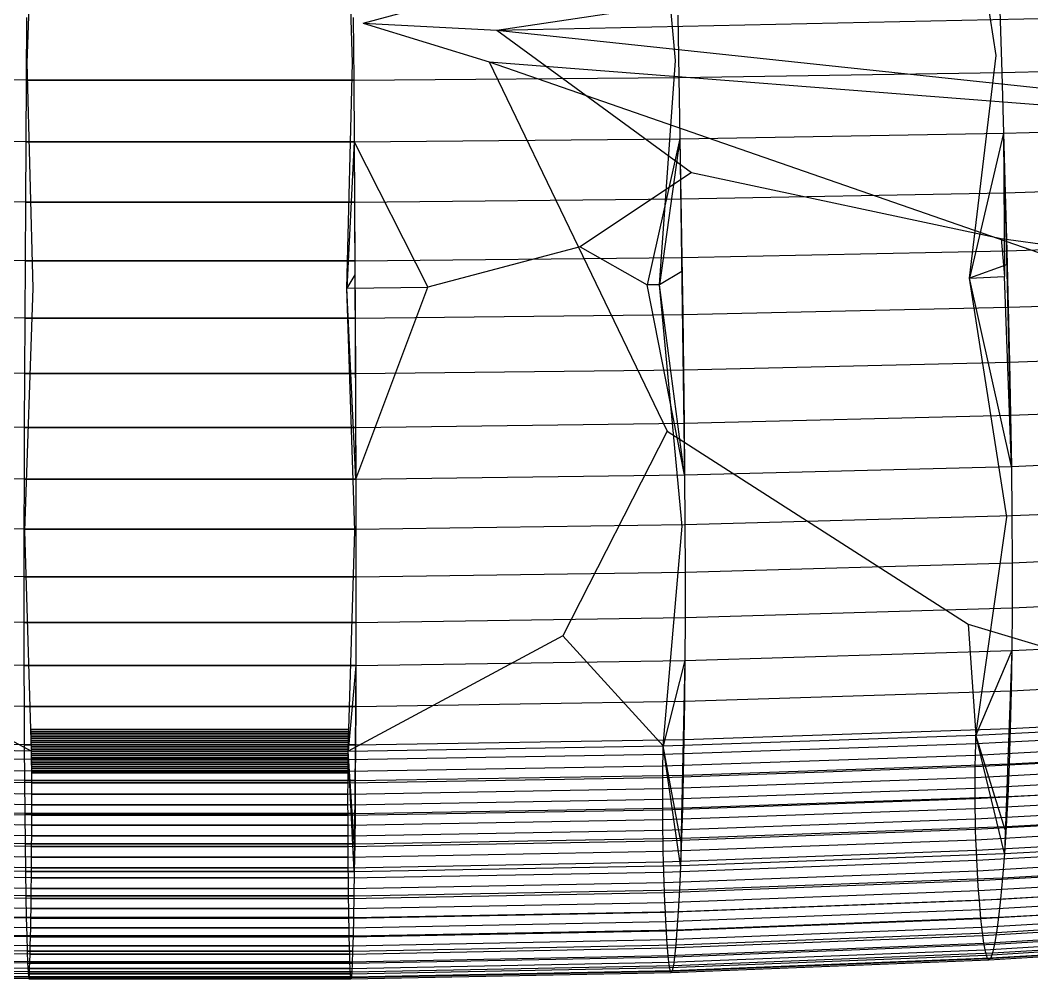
# Model space of a CAD drawing. Extents: x -439 to 439, y 0 to 263.
# Drawn here: x -19.6 to 97.2, y 0.1 to 110.7 of the extents above; entities that cross this region are included whole.
import ezdxf

# ---------------------------------------------------------------- set-up
doc = ezdxf.new("R2010")
doc.units = 0
doc.header["$MEASUREMENT"] = 0
doc.layers.add('default', color=7, linetype='Continuous')

msp = doc.modelspace()

# ---------------------------------------------------------------- linework, layer by layer
at = {"layer": 'default', "color": 30, "linetype": 'Continuous'}
for p, q in [((35.42, 109.597, 634.857), (328.019, 153.176, 335.311)), ((35.42, 109.597, 634.857), (221.536, 113.584, 353.941)), ((20, 110.402, 679.248), (35.42, 109.597, 634.857)), ((35.42, 109.597, 634.857), (57.923, 93.141, 260.895)), ((35.42, 109.597, 634.857), (147.117, 97.664, 287.573)), ((57.923, 93.141, 260.895), (45.042, 84.59, 75.539)), ((57.923, 93.141, 260.895), (93.659, 85.521, 78.519)), ((93.659, 85.521, 78.519), (94.042, 81.146, 12.713)), ((93.659, 85.521, 78.519), (118.72, 82.071, 15.95)), ((45.042, 84.59, 75.539), (27.472, 79.91, 5.976)), ((45.042, 84.59, 75.539), (52.8, 80.2, 8.693))]:
    msp.add_line(p, q, dxfattribs=at)
at = {"layer": 'default', "color": 3, "linetype": 'Continuous'}
for p, q in [((-18.775, 105.802, -21.544), (-17.822, 134.882, 9.962)), ((18.775, 105.802, -21.544), (17.822, 134.882, 9.962)), ((56.068, 106.086, -19.538), (53.401, 135.024, 11.749)), ((93.096, 106.652, -15.541), (88.668, 135.308, 15.303)), ((20, 110.402, 679.248), (33.861, 114.126, 634.493)), ((90.005, 80.938, 12.46), (93.096, 106.652, -15.541)), ((-18.112, 79.79, 7.021), (-18.775, 105.802, -21.544)), ((18.112, 79.79, 7.021), (18.775, 105.802, -21.544)), ((54.206, 80.173, 8.84), (56.068, 106.086, -19.538)), ((94.33, 53.357, -17.734), (90.005, 80.938, 12.46)), ((-19.043, 51.8, -23.821), (-18.112, 79.79, 7.021)), ((19.043, 51.8, -23.821), (18.112, 79.79, 7.021)), ((56.812, 52.319, -21.787), (54.206, 80.173, 8.84)), ((90.748, 28.196, 14.062), (94.33, 53.357, -17.734)), ((-18.275, 26.354, 8.619), (-19.043, 51.8, -23.821)), ((18.275, 26.354, 8.619), (19.043, 51.8, -23.821)), ((54.654, 26.968, 10.439), (56.812, 52.319, -21.787))]:
    msp.add_line(p, q, dxfattribs=at)
at = {"layer": 'default', "color": 7, "linetype": 'Continuous'}
for p, q in [((-18.864, 111.049, -25.625), (-18.911, 103.805, -26.354)), ((18.864, 111.049, -25.625), (18.911, 103.805, -26.354)), ((56.318, 111.311, -23.592), (56.449, 104.099, -24.314)), ((93.51, 111.836, -19.542), (93.728, 104.688, -20.251)), ((93.728, 104.688, -20.251), (130.492, 105.564, -14.213)), ((-18.911, 103.805, -26.354), (-56.449, 104.099, -24.314)), ((18.911, 103.805, -26.354), (56.449, 104.099, -24.314)), ((56.449, 104.099, -24.314), (93.728, 104.688, -20.251)), ((56.449, 104.099, -24.314), (56.573, 97.023, -24.951)), ((93.728, 104.688, -20.251), (93.933, 97.674, -20.876)), ((-18.911, 103.805, -26.354), (-18.956, 96.697, -26.996)), ((-18.911, 103.805, -26.354), (18.911, 103.805, -26.354)), ((18.911, 103.805, -26.354), (-18.911, 103.805, -26.354)), ((18.911, 103.805, -26.354), (18.956, 96.697, -26.996)), ((93.933, 97.674, -20.876), (130.776, 98.643, -14.82)), ((-18.956, 96.697, -26.996), (-56.573, 97.023, -24.951)), ((18.956, 96.697, -26.996), (56.573, 97.023, -24.951)), ((56.573, 97.023, -24.951), (93.933, 97.674, -20.876)), ((56.573, 97.023, -24.951), (56.688, 90.101, -25.499)), ((93.933, 97.674, -20.876), (94.125, 90.813, -21.413)), ((-18.956, 96.697, -26.996), (-18.997, 89.745, -27.55)), ((-18.956, 96.697, -26.996), (18.956, 96.697, -26.996)), ((18.956, 96.697, -26.996), (-18.956, 96.697, -26.996)), ((18.956, 96.697, -26.996), (18.997, 89.745, -27.55)), ((94.125, 90.813, -21.413), (131.041, 91.873, -15.341)), ((-18.997, 89.745, -27.55), (-56.688, 90.101, -25.499)), ((18.997, 89.745, -27.55), (56.688, 90.101, -25.499)), ((56.688, 90.101, -25.499), (94.125, 90.813, -21.413)), ((56.688, 90.101, -25.499), (56.794, 83.344, -25.943)), ((94.125, 90.813, -21.413), (94.3, 84.115, -21.848)), ((-18.997, 89.745, -27.55), (-19.035, 82.958, -27.998)), ((-18.997, 89.745, -27.55), (18.997, 89.745, -27.55)), ((18.997, 89.745, -27.55), (-18.997, 89.745, -27.55)), ((18.997, 89.745, -27.55), (19.035, 82.958, -27.998)), ((94.3, 84.115, -21.848), (131.284, 85.264, -15.761)), ((56.794, 83.344, -25.943), (94.3, 84.115, -21.848)), ((94.3, 84.115, -21.848), (94.461, 77.593, -22.19)), ((-19.035, 82.958, -27.998), (-56.794, 83.344, -25.943)), ((-19.035, 82.958, -27.998), (-19.07, 76.35, -28.352)), ((-19.035, 82.958, -27.998), (19.035, 82.958, -27.998)), ((19.035, 82.958, -27.998), (-19.035, 82.958, -27.998)), ((19.035, 82.958, -27.998), (56.794, 83.344, -25.943)), ((19.035, 82.958, -27.998), (19.07, 76.35, -28.352)), ((56.794, 83.344, -25.943), (56.89, 76.764, -26.293)), ((94.288, 82.504, -21.525), (90.006, 80.951, 12.445)), ((19.033, 81.326, -27.669), (18.112, 79.804, 7.006)), ((56.786, 81.719, -25.616), (54.207, 80.186, 8.825)), ((94.461, 77.593, -22.19), (131.506, 78.829, -16.092)), ((56.89, 76.764, -26.293), (94.461, 77.593, -22.19)), ((94.461, 77.593, -22.19), (94.604, 71.266, -22.427)), ((-19.07, 76.35, -28.352), (-56.89, 76.764, -26.293)), ((-19.07, 76.35, -28.352), (-19.101, 69.939, -28.598)), ((-19.07, 76.35, -28.352), (19.07, 76.35, -28.352)), ((19.07, 76.35, -28.352), (-19.07, 76.35, -28.352)), ((19.07, 76.35, -28.352), (56.89, 76.764, -26.293)), ((19.07, 76.35, -28.352), (19.101, 69.939, -28.598)), ((56.89, 76.764, -26.293), (56.977, 70.381, -26.536)), ((94.604, 71.266, -22.427), (131.705, 72.585, -16.319)), ((56.977, 70.381, -26.536), (94.604, 71.266, -22.427)), ((94.604, 71.266, -22.427), (94.73, 65.141, -22.553)), ((-19.101, 69.939, -28.598), (-56.977, 70.381, -26.536)), ((19.101, 69.939, -28.598), (56.977, 70.381, -26.536)), ((56.977, 70.381, -26.536), (57.053, 64.202, -26.667)), ((-19.101, 69.939, -28.598), (-19.129, 63.732, -28.731)), ((-19.101, 69.939, -28.598), (19.101, 69.939, -28.598)), ((19.101, 69.939, -28.598), (-19.101, 69.939, -28.598)), ((19.101, 69.939, -28.598), (19.129, 63.732, -28.731)), ((94.73, 65.141, -22.553), (131.88, 66.54, -16.438)), ((57.053, 64.202, -26.667), (94.73, 65.141, -22.553)), ((94.73, 65.141, -22.553), (94.832, 59.23, -22.52)), ((-19.129, 63.732, -28.731), (-57.053, 64.202, -26.667)), ((-19.129, 63.732, -28.731), (-19.151, 57.744, -28.702)), ((-19.129, 63.732, -28.731), (19.129, 63.732, -28.731)), ((19.129, 63.732, -28.731), (-19.129, 63.732, -28.731)), ((19.129, 63.732, -28.731), (57.053, 64.202, -26.667)), ((19.129, 63.732, -28.731), (19.151, 57.744, -28.702)), ((57.053, 64.202, -26.667), (57.114, 58.239, -26.637)), ((94.832, 59.23, -22.52), (132.021, 60.708, -16.402)), ((57.114, 58.239, -26.637), (94.832, 59.23, -22.52)), ((94.832, 59.23, -22.52), (94.901, 53.55, -22.263)), ((-19.151, 57.744, -28.702), (-57.114, 58.239, -26.637)), ((-19.151, 57.744, -28.702), (-19.166, 51.989, -28.444)), ((-19.151, 57.744, -28.702), (19.151, 57.744, -28.702)), ((19.151, 57.744, -28.702), (-19.151, 57.744, -28.702)), ((19.151, 57.744, -28.702), (57.114, 58.239, -26.637)), ((19.151, 57.744, -28.702), (19.166, 51.989, -28.444)), ((57.114, 58.239, -26.637), (57.156, 52.509, -26.379)), ((94.901, 53.55, -22.263), (132.117, 55.102, -16.146)), ((57.156, 52.509, -26.379), (94.901, 53.55, -22.263)), ((94.901, 53.55, -22.263), (94.933, 48.108, -21.745)), ((-19.166, 51.989, -28.444), (-57.156, 52.509, -26.379)), ((-19.166, 51.989, -28.444), (-19.173, 46.476, -27.918)), ((-19.166, 51.989, -28.444), (19.166, 51.989, -28.444)), ((19.166, 51.989, -28.444), (-19.166, 51.989, -28.444)), ((19.166, 51.989, -28.444), (57.156, 52.509, -26.379)), ((19.166, 51.989, -28.444), (19.173, 46.476, -27.918)), ((57.156, 52.509, -26.379), (57.175, 47.02, -25.856)), ((94.933, 48.108, -21.745), (132.162, 49.731, -15.634)), ((57.175, 47.02, -25.856), (94.933, 48.108, -21.745)), ((94.933, 48.108, -21.745), (94.929, 42.92, -20.977)), ((-19.173, 46.476, -27.918), (-57.175, 47.02, -25.856)), ((19.173, 46.476, -27.918), (57.175, 47.02, -25.856)), ((57.175, 47.02, -25.856), (57.172, 41.787, -25.08)), ((-19.173, 46.476, -27.918), (-19.173, 41.22, -27.138)), ((-19.173, 46.476, -27.918), (19.173, 46.476, -27.918)), ((19.173, 46.476, -27.918), (-19.173, 46.476, -27.918)), ((19.173, 46.476, -27.918), (19.173, 41.22, -27.138)), ((94.929, 42.92, -20.977), (132.156, 44.61, -14.878)), ((57.172, 41.787, -25.08), (94.929, 42.92, -20.977)), ((94.929, 42.92, -20.977), (94.889, 37.993, -19.964)), ((-19.173, 41.22, -27.138), (-57.172, 41.787, -25.08)), ((-19.173, 41.22, -27.138), (-19.164, 36.23, -26.108)), ((-19.173, 41.22, -27.138), (19.173, 41.22, -27.138)), ((19.173, 41.22, -27.138), (-19.173, 41.22, -27.138)), ((19.173, 41.22, -27.138), (19.164, 36.23, -26.108)), ((19.173, 41.22, -27.138), (57.172, 41.787, -25.08)), ((57.172, 41.787, -25.08), (57.148, 36.818, -24.056)), ((94.889, 37.993, -19.964), (132.102, 39.746, -13.883)), ((57.148, 36.818, -24.056), (94.889, 37.993, -19.964)), ((94.889, 37.993, -19.964), (94.816, 33.338, -18.729)), ((-19.164, 36.23, -26.108), (-57.148, 36.818, -24.056)), ((-19.164, 36.23, -26.108), (-19.149, 31.515, -24.85)), ((-19.164, 36.23, -26.108), (19.164, 36.23, -26.108)), ((19.164, 36.23, -26.108), (-19.164, 36.23, -26.108)), ((19.164, 36.23, -26.108), (19.149, 31.515, -24.85)), ((19.164, 36.23, -26.108), (57.148, 36.818, -24.056)), ((57.148, 36.818, -24.056), (57.104, 32.123, -22.805)), ((94.816, 33.338, -18.729), (132.001, 35.151, -12.67)), ((57.104, 32.123, -22.805), (94.816, 33.338, -18.729)), ((94.816, 33.338, -18.729), (94.711, 28.968, -17.282)), ((-19.149, 31.515, -24.85), (-57.104, 32.123, -22.805)), ((19.149, 31.515, -24.85), (57.104, 32.123, -22.805)), ((57.104, 32.123, -22.805), (57.041, 27.716, -21.341)), ((-19.149, 31.515, -24.85), (-19.126, 27.09, -23.376)), ((-19.149, 31.515, -24.85), (19.149, 31.515, -24.85)), ((19.149, 31.515, -24.85), (-19.149, 31.515, -24.85)), ((19.149, 31.515, -24.85), (19.126, 27.09, -23.376)), ((94.711, 28.968, -17.282), (131.856, 30.836, -11.25)), ((57.041, 27.716, -21.341), (94.711, 28.968, -17.282)), ((94.136, 17.298, -11.105), (90.748, 28.196, 14.062)), ((94.711, 28.968, -17.282), (94.577, 24.893, -15.654)), ((-19.126, 27.09, -23.376), (-57.041, 27.716, -21.341)), ((-19.126, 27.09, -23.376), (-19.098, 22.963, -21.717)), ((-19.126, 27.09, -23.376), (19.126, 27.09, -23.376)), ((19.126, 27.09, -23.376), (-19.126, 27.09, -23.376)), ((19.126, 27.09, -23.376), (19.098, 22.963, -21.717)), ((19.126, 27.09, -23.376), (57.041, 27.716, -21.341)), ((56.695, 15.95, -15.083), (54.654, 26.968, 10.439)), ((57.041, 27.716, -21.341), (56.96, 23.607, -19.691)), ((19.004, 15.275, -17.079), (18.275, 26.354, 8.619)), ((94.577, 24.893, -15.654), (131.672, 26.812, -9.652)), ((56.96, 23.607, -19.691), (94.577, 24.893, -15.654)), ((94.577, 24.893, -15.654), (94.418, 21.124, -13.863)), ((-19.098, 22.963, -21.717), (-56.96, 23.607, -19.691)), ((19.098, 22.963, -21.717), (56.96, 23.607, -19.691)), ((56.96, 23.607, -19.691), (56.864, 19.806, -17.878)), ((-19.098, 22.963, -21.717), (-19.064, 19.147, -19.892)), ((-19.098, 22.963, -21.717), (19.098, 22.963, -21.717)), ((19.098, 22.963, -21.717), (-19.098, 22.963, -21.717)), ((19.098, 22.963, -21.717), (19.064, 19.147, -19.892)), ((94.418, 21.124, -13.863), (131.452, 23.09, -7.896)), ((56.864, 19.806, -17.878), (94.418, 21.124, -13.863)), ((94.418, 21.124, -13.863), (94.236, 17.668, -11.944)), ((-19.064, 19.147, -19.892), (-56.864, 19.806, -17.878)), ((-19.064, 19.147, -19.892), (-19.025, 15.649, -17.935)), ((-19.064, 19.147, -19.892), (19.064, 19.147, -19.892)), ((19.064, 19.147, -19.892), (-19.064, 19.147, -19.892)), ((19.064, 19.147, -19.892), (19.025, 15.649, -17.935)), ((19.064, 19.147, -19.892), (56.864, 19.806, -17.878)), ((56.864, 19.806, -17.878), (56.755, 16.322, -15.934)), ((94.236, 17.668, -11.944), (131.202, 19.677, -6.014)), ((56.755, 16.322, -15.934), (94.236, 17.668, -11.944)), ((94.236, 17.668, -11.944), (94.036, 14.536, -9.922)), ((94.036, 14.536, -9.922), (130.925, 16.584, -4.032)), ((-19.025, 15.649, -17.935), (-56.755, 16.322, -15.934)), ((-19.025, 15.649, -17.935), (-18.982, 12.478, -15.874)), ((-19.025, 15.649, -17.935), (19.025, 15.649, -17.935)), ((19.025, 15.649, -17.935), (-19.025, 15.649, -17.935)), ((19.025, 15.649, -17.935), (18.982, 12.478, -15.874)), ((19.025, 15.649, -17.935), (56.755, 16.322, -15.934)), ((56.755, 16.322, -15.934), (56.634, 13.164, -13.886)), ((56.634, 13.164, -13.886), (94.036, 14.536, -9.922)), ((94.036, 14.536, -9.922), (93.821, 11.738, -7.829)), ((-18.982, 12.478, -15.874), (-56.634, 13.164, -13.886)), ((18.982, 12.478, -15.874), (56.634, 13.164, -13.886)), ((56.634, 13.164, -13.886), (56.504, 10.344, -11.764)), ((93.821, 11.738, -7.829), (130.628, 13.82, -1.98)), ((-18.982, 12.478, -15.874), (-18.936, 9.647, -13.739)), ((-18.982, 12.478, -15.874), (18.982, 12.478, -15.874)), ((18.982, 12.478, -15.874), (-18.982, 12.478, -15.874)), ((18.982, 12.478, -15.874), (18.936, 9.647, -13.739)), ((56.504, 10.344, -11.764), (93.821, 11.738, -7.829)), ((93.821, 11.738, -7.829), (93.595, 9.286, -5.703)), ((93.595, 9.286, -5.703), (130.316, 11.396, 0.105)), ((-18.936, 9.647, -13.739), (-56.504, 10.344, -11.764)), ((-18.936, 9.647, -13.739), (-18.888, 7.165, -11.57)), ((-18.936, 9.647, -13.739), (18.936, 9.647, -13.739)), ((18.936, 9.647, -13.739), (-18.936, 9.647, -13.739)), ((18.936, 9.647, -13.739), (18.888, 7.165, -11.57)), ((18.936, 9.647, -13.739), (56.504, 10.344, -11.764)), ((56.504, 10.344, -11.764), (56.368, 7.872, -9.61)), ((56.368, 7.872, -9.61), (93.595, 9.286, -5.703)), ((91.328, 7.036, 12.487), (127.184, 9.15, 17.92)), ((93.363, 7.185, -3.582), (129.997, 9.32, 2.184)), ((93.595, 9.286, -5.703), (93.363, 7.185, -3.582)), ((-18.888, 7.165, -11.57), (-56.368, 7.872, -9.61)), ((-18.888, 7.165, -11.57), (-18.838, 5.04, -9.406)), ((-18.888, 7.165, -11.57), (18.888, 7.165, -11.57)), ((18.888, 7.165, -11.57), (-18.888, 7.165, -11.57)), ((18.888, 7.165, -11.57), (18.838, 5.04, -9.406)), ((18.888, 7.165, -11.57), (56.368, 7.872, -9.61)), ((55.003, 5.621, 8.832), (91.328, 7.036, 12.487)), ((56.368, 7.872, -9.61), (56.229, 5.755, -7.46)), ((56.229, 5.755, -7.46), (93.363, 7.185, -3.582)), ((91.328, 7.036, 12.487), (91.231, 8.091, 13.1)), ((91.432, 6.028, 11.807), (91.328, 7.036, 12.487)), ((91.432, 6.028, 11.807), (127.328, 8.156, 17.256)), ((91.545, 5.077, 11.051), (127.484, 7.218, 16.515)), ((93.129, 5.445, -1.489), (129.673, 7.6, 4.234)), ((93.363, 7.185, -3.582), (93.129, 5.445, -1.489)), ((-18.4, 4.913, 6.996), (-18.38, 5.983, 7.623)), ((18.4, 4.913, 6.996), (18.38, 5.983, 7.623)), ((55.003, 5.621, 8.832), (54.944, 6.686, 9.453)), ((55.065, 4.603, 8.142), (91.432, 6.028, 11.807)), ((91.545, 5.077, 11.051), (91.432, 6.028, 11.807)), ((91.668, 4.204, 10.207), (127.654, 6.358, 15.689)), ((92.9, 4.076, 0.508), (129.357, 6.246, 6.191)), ((-18.838, 5.04, -9.406), (-56.229, 5.755, -7.46)), ((-18.4, 4.913, 6.996), (-55.003, 5.621, 8.832)), ((-18.838, 5.04, -9.406), (-18.788, 3.28, -7.271)), ((-18.838, 5.04, -9.406), (18.838, 5.04, -9.406)), ((18.838, 5.04, -9.406), (-18.838, 5.04, -9.406)), ((-18.423, 3.89, 6.302), (-18.4, 4.913, 6.996)), ((-18.4, 4.913, 6.996), (18.4, 4.913, 6.996)), ((18.4, 4.913, 6.996), (-18.4, 4.913, 6.996)), ((18.4, 4.913, 6.996), (55.003, 5.621, 8.832)), ((18.423, 3.89, 6.302), (18.4, 4.913, 6.996)), ((18.838, 5.04, -9.406), (18.788, 3.28, -7.271)), ((18.838, 5.04, -9.406), (56.229, 5.755, -7.46)), ((55.065, 4.603, 8.142), (55.003, 5.621, 8.832)), ((55.134, 3.643, 7.375), (91.545, 5.077, 11.051)), ((56.229, 5.755, -7.46), (56.088, 4.002, -5.339)), ((56.088, 4.002, -5.339), (93.129, 5.445, -1.489)), ((91.668, 4.204, 10.207), (91.545, 5.077, 11.051)), ((91.801, 3.44, 9.265), (127.838, 5.606, 14.768)), ((91.945, 2.829, 8.22), (128.037, 5.005, 13.744)), ((92.459, 2.49, 4.21), (128.748, 4.675, 9.818)), ((92.671, 3.088, 2.458), (129.04, 5.269, 8.102)), ((93.129, 5.445, -1.489), (92.9, 4.076, 0.508)), ((-18.788, 3.28, -7.271), (-56.088, 4.002, -5.339)), ((-18.447, 2.926, 5.529), (-55.134, 3.643, 7.375)), ((-18.423, 3.89, 6.302), (-55.065, 4.603, 8.142)), ((-18.447, 2.926, 5.529), (-18.423, 3.89, 6.302)), ((-18.423, 3.89, 6.302), (18.423, 3.89, 6.302)), ((18.423, 3.89, 6.302), (-18.423, 3.89, 6.302)), ((18.423, 3.89, 6.302), (55.065, 4.603, 8.142)), ((18.447, 2.926, 5.529), (18.423, 3.89, 6.302)), ((18.447, 2.926, 5.529), (55.134, 3.643, 7.375)), ((18.788, 3.28, -7.271), (56.088, 4.002, -5.339)), ((55.134, 3.643, 7.375), (55.065, 4.603, 8.142)), ((55.207, 2.761, 6.519), (55.134, 3.643, 7.375)), ((55.207, 2.761, 6.519), (91.668, 4.204, 10.207)), ((55.95, 2.623, -3.315), (92.9, 4.076, 0.508)), ((56.088, 4.002, -5.339), (55.95, 2.623, -3.315)), ((91.801, 3.44, 9.265), (91.668, 4.204, 10.207)), ((92.096, 2.426, 7.08), (128.246, 4.608, 12.628)), ((92.251, 2.285, 5.88), (128.46, 4.471, 11.453)), ((92.9, 4.076, 0.508), (92.671, 3.088, 2.458)), ((-18.739, 1.896, -5.234), (-55.95, 2.623, -3.315)), ((-18.474, 2.04, 4.667), (-55.207, 2.761, 6.519)), ((-18.788, 3.28, -7.271), (-18.739, 1.896, -5.234)), ((-18.788, 3.28, -7.271), (18.788, 3.28, -7.271)), ((18.788, 3.28, -7.271), (-18.788, 3.28, -7.271)), ((-18.474, 2.04, 4.667), (-18.447, 2.926, 5.529)), ((-18.447, 2.926, 5.529), (18.447, 2.926, 5.529)), ((18.447, 2.926, 5.529), (-18.447, 2.926, 5.529)), ((18.474, 2.04, 4.667), (18.447, 2.926, 5.529)), ((18.474, 2.04, 4.667), (55.207, 2.761, 6.519)), ((18.788, 3.28, -7.271), (18.739, 1.896, -5.234)), ((18.739, 1.896, -5.234), (55.95, 2.623, -3.315)), ((55.288, 1.99, 5.563), (55.207, 2.761, 6.519)), ((55.288, 1.99, 5.563), (91.801, 3.44, 9.265)), ((55.374, 1.372, 4.503), (91.945, 2.829, 8.22)), ((55.466, 0.965, 3.347), (92.096, 2.426, 7.08)), ((55.684, 1.026, 0.438), (92.459, 2.49, 4.21)), ((55.812, 1.628, -1.338), (92.671, 3.088, 2.458)), ((55.95, 2.623, -3.315), (55.812, 1.628, -1.338)), ((91.945, 2.829, 8.22), (91.801, 3.44, 9.265)), ((92.096, 2.426, 7.08), (91.945, 2.829, 8.22)), ((92.251, 2.285, 5.88), (92.096, 2.426, 7.08)), ((92.459, 2.49, 4.21), (92.251, 2.285, 5.88)), ((92.671, 3.088, 2.458), (92.459, 2.49, 4.21)), ((-18.689, 0.898, -3.243), (-55.812, 1.628, -1.338)), ((-18.533, 0.644, 2.637), (-55.374, 1.372, 4.503)), ((-18.502, 1.265, 3.705), (-55.288, 1.99, 5.563)), ((-18.739, 1.896, -5.234), (-18.689, 0.898, -3.243)), ((-18.739, 1.896, -5.234), (18.739, 1.896, -5.234)), ((18.739, 1.896, -5.234), (-18.739, 1.896, -5.234)), ((-18.533, 0.644, 2.637), (-18.502, 1.265, 3.705)), ((-18.502, 1.265, 3.705), (-18.474, 2.04, 4.667)), ((-18.502, 1.265, 3.705), (18.502, 1.265, 3.705)), ((18.502, 1.265, 3.705), (-18.502, 1.265, 3.705)), ((-18.474, 2.04, 4.667), (18.474, 2.04, 4.667)), ((18.474, 2.04, 4.667), (-18.474, 2.04, 4.667)), ((18.502, 1.265, 3.705), (18.474, 2.04, 4.667)), ((18.502, 1.265, 3.705), (55.288, 1.99, 5.563)), ((18.533, 0.644, 2.637), (18.502, 1.265, 3.705)), ((18.533, 0.644, 2.637), (55.374, 1.372, 4.503)), ((18.739, 1.896, -5.234), (18.689, 0.898, -3.243)), ((18.689, 0.898, -3.243), (55.812, 1.628, -1.338)), ((55.374, 1.372, 4.503), (55.288, 1.99, 5.563)), ((55.466, 0.965, 3.347), (55.374, 1.372, 4.503)), ((55.559, 0.821, 2.131), (92.251, 2.285, 5.88)), ((55.812, 1.628, -1.338), (55.684, 1.026, 0.438)), ((-18.644, 0.294, -1.455), (-55.684, 1.026, 0.438)), ((-18.599, 0.089, 0.249), (-55.559, 0.821, 2.131)), ((-18.566, 0.234, 1.474), (-55.466, 0.965, 3.347)), ((-18.689, 0.898, -3.243), (-18.644, 0.294, -1.455)), ((-18.689, 0.898, -3.243), (18.689, 0.898, -3.243)), ((18.689, 0.898, -3.243), (-18.689, 0.898, -3.243)), ((-18.644, 0.294, -1.455), (-18.599, 0.089, 0.249)), ((-18.644, 0.294, -1.455), (18.644, 0.294, -1.455)), ((18.644, 0.294, -1.455), (-18.644, 0.294, -1.455)), ((-18.599, 0.089, 0.249), (-18.566, 0.234, 1.474)), ((-18.599, 0.089, 0.249), (18.599, 0.089, 0.249)), ((18.599, 0.089, 0.249), (-18.599, 0.089, 0.249)), ((-18.566, 0.234, 1.474), (-18.533, 0.644, 2.637)), ((-18.566, 0.234, 1.474), (18.566, 0.234, 1.474)), ((18.566, 0.234, 1.474), (-18.566, 0.234, 1.474)), ((-18.533, 0.644, 2.637), (18.533, 0.644, 2.637)), ((18.533, 0.644, 2.637), (-18.533, 0.644, 2.637)), ((18.566, 0.234, 1.474), (18.533, 0.644, 2.637)), ((18.566, 0.234, 1.474), (55.466, 0.965, 3.347)), ((18.599, 0.089, 0.249), (18.566, 0.234, 1.474)), ((18.599, 0.089, 0.249), (55.559, 0.821, 2.131)), ((18.644, 0.294, -1.455), (18.599, 0.089, 0.249)), ((18.644, 0.294, -1.455), (55.684, 1.026, 0.438)), ((18.689, 0.898, -3.243), (18.644, 0.294, -1.455)), ((55.559, 0.821, 2.131), (55.466, 0.965, 3.347)), ((55.684, 1.026, 0.438), (55.559, 0.821, 2.131))]:
    msp.add_line(p, q, dxfattribs=at)
at = {"layer": 'default', "color": 1, "linetype": 'Continuous'}
for p, q in [((20, 110.402, 679.248), (34.558, 105.936, 634.784)), ((34.558, 105.936, 634.784), (55.086, 63.279, 295.066)), ((34.558, 105.936, 634.784), (137.722, 70.081, 317.03)), ((34.558, 105.936, 634.784), (210.301, 92.237, 371.315)), ((56.573, 97.023, -24.951), (54.207, 80.186, 8.825)), ((56.573, 97.023, -24.951), (57.114, 58.239, -26.637)), ((93.933, 97.674, -20.876), (90.006, 80.951, 12.445)), ((93.933, 97.674, -20.876), (94.832, 59.23, -22.52)), ((18.956, 96.697, -26.996), (18.112, 79.804, 7.006)), ((18.956, 96.697, -26.996), (19.151, 57.744, -28.702)), ((90.006, 80.951, 12.445), (94.042, 81.146, 12.713)), ((94.832, 59.23, -22.52), (90.006, 80.951, 12.445)), ((18.112, 79.804, 7.006), (27.472, 79.91, 5.976)), ((19.151, 57.744, -28.702), (18.112, 79.804, 7.006)), ((54.207, 80.186, 8.825), (52.8, 80.2, 8.693)), ((57.114, 58.239, -26.637), (54.207, 80.186, 8.825)), ((55.086, 63.279, 295.066), (43.054, 39.669, 110.963)), ((55.086, 63.279, 295.066), (89.857, 41.012, 113.707)), ((89.857, 41.012, 113.707), (90.748, 28.196, 14.062)), ((89.857, 41.012, 113.707), (126.381, 30.029, 19.447)), ((-43.054, 39.669, 110.963), (-18.275, 26.354, 8.619)), ((43.054, 39.669, 110.963), (18.275, 26.354, 8.619)), ((43.054, 39.669, 110.963), (54.654, 26.968, 10.439)), ((94.889, 37.993, -19.964), (90.748, 28.196, 14.062)), ((94.889, 37.993, -19.964), (94.036, 14.536, -9.922)), ((19.164, 36.23, -26.108), (18.275, 26.354, 8.619)), ((19.164, 36.23, -26.108), (18.982, 12.478, -15.874)), ((57.148, 36.818, -24.056), (54.654, 26.968, 10.439)), ((57.148, 36.818, -24.056), (56.634, 13.164, -13.886)), ((90.748, 28.196, 14.062), (126.381, 30.029, 19.447)), ((54.654, 26.968, 10.439), (90.748, 28.196, 14.062)), ((90.714, 27.239, 14.463), (126.335, 29.084, 19.84)), ((90.714, 27.239, 14.463), (90.748, 28.196, 14.062)), ((94.036, 14.536, -9.922), (90.748, 28.196, 14.062)), ((-18.275, 26.354, 8.619), (-54.654, 26.968, 10.439)), ((18.275, 26.354, 8.619), (54.654, 26.968, 10.439)), ((54.633, 26.003, 10.845), (90.714, 27.239, 14.463)), ((54.633, 26.003, 10.845), (54.654, 26.968, 10.439)), ((56.634, 13.164, -13.886), (54.654, 26.968, 10.439)), ((90.678, 25.906, 14.936), (126.285, 27.767, 20.305)), ((90.678, 25.906, 14.936), (90.714, 27.239, 14.463)), ((-18.267, 25.386, 9.027), (-54.633, 26.003, 10.845)), ((-18.267, 25.386, 9.027), (-18.275, 26.354, 8.619)), ((-18.275, 26.354, 8.619), (18.275, 26.354, 8.619)), ((18.275, 26.354, 8.619), (-18.275, 26.354, 8.619)), ((18.267, 25.386, 9.027), (18.275, 26.354, 8.619)), ((18.267, 25.386, 9.027), (54.633, 26.003, 10.845)), ((18.982, 12.478, -15.874), (18.275, 26.354, 8.619)), ((54.611, 24.658, 11.324), (54.633, 26.003, 10.845)), ((54.611, 24.658, 11.324), (90.678, 25.906, 14.936)), ((90.654, 24.573, 15.317), (126.251, 26.451, 20.679)), ((90.654, 24.573, 15.317), (90.678, 25.906, 14.936)), ((-18.26, 24.035, 9.51), (-54.611, 24.658, 11.324)), ((-18.26, 24.035, 9.51), (-18.267, 25.386, 9.027)), ((-18.267, 25.386, 9.027), (18.267, 25.386, 9.027)), ((18.267, 25.386, 9.027), (-18.267, 25.386, 9.027)), ((18.26, 24.035, 9.51), (18.267, 25.386, 9.027)), ((18.26, 24.035, 9.51), (54.611, 24.658, 11.324)), ((54.597, 23.314, 11.71), (54.611, 24.658, 11.324)), ((54.597, 23.314, 11.71), (90.654, 24.573, 15.317)), ((90.641, 23.317, 15.595), (126.234, 25.212, 20.952)), ((90.641, 23.317, 15.595), (90.654, 24.573, 15.317)), ((-18.255, 22.685, 9.898), (-18.26, 24.035, 9.51)), ((-18.26, 24.035, 9.51), (18.26, 24.035, 9.51)), ((18.26, 24.035, 9.51), (-18.26, 24.035, 9.51)), ((18.255, 22.685, 9.898), (18.26, 24.035, 9.51)), ((90.638, 22.102, 15.793), (126.229, 24.012, 21.147)), ((-18.255, 22.685, 9.898), (-54.597, 23.314, 11.71)), ((-18.252, 21.413, 10.181), (-18.255, 22.685, 9.898)), ((-18.255, 22.685, 9.898), (18.255, 22.685, 9.898)), ((18.255, 22.685, 9.898), (-18.255, 22.685, 9.898)), ((18.252, 21.413, 10.181), (18.255, 22.685, 9.898)), ((18.255, 22.685, 9.898), (54.597, 23.314, 11.71)), ((54.589, 22.048, 11.991), (90.641, 23.317, 15.595)), ((54.589, 22.048, 11.991), (54.597, 23.314, 11.71)), ((90.638, 22.102, 15.793), (90.641, 23.317, 15.595)), ((90.643, 20.89, 15.922), (126.237, 22.816, 21.274)), ((-18.252, 21.413, 10.181), (-54.589, 22.048, 11.991)), ((-18.251, 20.182, 10.381), (-18.252, 21.413, 10.181)), ((-18.252, 21.413, 10.181), (18.252, 21.413, 10.181)), ((18.252, 21.413, 10.181), (-18.252, 21.413, 10.181)), ((18.251, 20.182, 10.381), (18.252, 21.413, 10.181)), ((18.252, 21.413, 10.181), (54.589, 22.048, 11.991)), ((54.587, 20.822, 12.191), (90.638, 22.102, 15.793)), ((54.587, 20.822, 12.191), (54.589, 22.048, 11.991)), ((90.643, 20.89, 15.922), (90.638, 22.102, 15.793)), ((90.656, 19.76, 15.981), (126.255, 21.701, 21.332)), ((-18.251, 20.182, 10.381), (-54.587, 20.822, 12.191)), ((-18.253, 18.954, 10.512), (-18.251, 20.182, 10.381)), ((-18.251, 20.182, 10.381), (18.251, 20.182, 10.381)), ((18.251, 20.182, 10.381), (-18.251, 20.182, 10.381)), ((18.251, 20.182, 10.381), (54.587, 20.822, 12.191)), ((18.253, 18.954, 10.512), (18.251, 20.182, 10.381)), ((54.59, 19.599, 12.321), (54.587, 20.822, 12.191)), ((54.59, 19.599, 12.321), (90.643, 20.89, 15.922)), ((90.656, 19.76, 15.981), (90.643, 20.89, 15.922)), ((90.678, 18.536, 15.982), (126.285, 20.493, 21.334)), ((-18.253, 18.954, 10.512), (-54.59, 19.599, 12.321)), ((-18.255, 17.81, 10.572), (-18.253, 18.954, 10.512)), ((-18.253, 18.954, 10.512), (18.253, 18.954, 10.512)), ((18.253, 18.954, 10.512), (-18.253, 18.954, 10.512)), ((18.253, 18.954, 10.512), (54.59, 19.599, 12.321)), ((18.255, 17.81, 10.572), (18.253, 18.954, 10.512)), ((54.598, 18.46, 12.38), (54.59, 19.599, 12.321)), ((54.598, 18.46, 12.38), (90.656, 19.76, 15.981)), ((90.678, 18.536, 15.982), (90.656, 19.76, 15.981)), ((90.708, 17.339, 15.916), (126.326, 19.313, 21.271)), ((-18.255, 17.81, 10.572), (-54.598, 18.46, 12.38)), ((-18.26, 16.57, 10.572), (-18.255, 17.81, 10.572)), ((-18.255, 17.81, 10.572), (18.255, 17.81, 10.572)), ((18.255, 17.81, 10.572), (-18.255, 17.81, 10.572)), ((18.255, 17.81, 10.572), (54.598, 18.46, 12.38)), ((18.26, 16.57, 10.572), (18.255, 17.81, 10.572)), ((54.611, 17.225, 12.381), (54.598, 18.46, 12.38)), ((54.611, 17.225, 12.381), (90.678, 18.536, 15.982)), ((90.708, 17.339, 15.916), (90.678, 18.536, 15.982)), ((90.746, 16.141, 15.785), (126.379, 18.13, 21.143)), ((-18.26, 16.57, 10.572), (-54.611, 17.225, 12.381)), ((-18.267, 15.357, 10.504), (-18.26, 16.57, 10.572)), ((-18.26, 16.57, 10.572), (18.26, 16.57, 10.572)), ((18.26, 16.57, 10.572), (-18.26, 16.57, 10.572)), ((18.26, 16.57, 10.572), (54.611, 17.225, 12.381)), ((18.267, 15.357, 10.504), (18.26, 16.57, 10.572)), ((54.629, 16.018, 12.313), (54.611, 17.225, 12.381)), ((54.629, 16.018, 12.313), (90.708, 17.339, 15.916)), ((90.746, 16.141, 15.785), (90.708, 17.339, 15.916)), ((90.793, 14.926, 15.584), (126.445, 16.931, 20.947)), ((-18.267, 15.357, 10.504), (-54.629, 16.018, 12.313)), ((-18.275, 14.143, 10.369), (-18.267, 15.357, 10.504)), ((-18.267, 15.357, 10.504), (18.267, 15.357, 10.504)), ((18.267, 15.357, 10.504), (-18.267, 15.357, 10.504)), ((18.267, 15.357, 10.504), (54.629, 16.018, 12.313)), ((18.275, 14.143, 10.369), (18.267, 15.357, 10.504)), ((54.652, 14.808, 12.18), (54.629, 16.018, 12.313)), ((54.652, 14.808, 12.18), (90.746, 16.141, 15.785)), ((90.793, 14.926, 15.584), (90.746, 16.141, 15.785)), ((90.847, 13.763, 15.326), (126.519, 15.784, 20.696)), ((-18.275, 14.143, 10.369), (-54.652, 14.808, 12.18)), ((-18.285, 12.911, 10.163), (-18.275, 14.143, 10.369)), ((-18.275, 14.143, 10.369), (18.275, 14.143, 10.369)), ((18.275, 14.143, 10.369), (-18.275, 14.143, 10.369)), ((18.275, 14.143, 10.369), (54.652, 14.808, 12.18)), ((18.285, 12.911, 10.163), (18.275, 14.143, 10.369)), ((54.681, 13.583, 11.976), (54.652, 14.808, 12.18)), ((54.681, 13.583, 11.976), (90.793, 14.926, 15.584)), ((90.847, 13.763, 15.326), (90.793, 14.926, 15.584)), ((90.909, 12.566, 15.003), (126.605, 14.604, 20.381)), ((-18.285, 12.911, 10.163), (-54.681, 13.583, 11.976)), ((-18.297, 11.732, 9.899), (-18.285, 12.911, 10.163)), ((-18.285, 12.911, 10.163), (18.285, 12.911, 10.163)), ((18.285, 12.911, 10.163), (-18.285, 12.911, 10.163)), ((18.285, 12.911, 10.163), (54.681, 13.583, 11.976)), ((18.297, 11.732, 9.899), (18.285, 12.911, 10.163)), ((54.713, 12.409, 11.714), (54.681, 13.583, 11.976)), ((54.713, 12.409, 11.714), (90.847, 13.763, 15.326)), ((90.909, 12.566, 15.003), (90.847, 13.763, 15.326)), ((90.981, 11.417, 14.597), (126.705, 13.47, 19.984)), ((-18.297, 11.732, 9.899), (-54.713, 12.409, 11.714)), ((-18.31, 10.52, 9.569), (-18.297, 11.732, 9.899)), ((-18.297, 11.732, 9.899), (18.297, 11.732, 9.899)), ((18.297, 11.732, 9.899), (-18.297, 11.732, 9.899)), ((18.297, 11.732, 9.899), (54.713, 12.409, 11.714)), ((18.31, 10.52, 9.569), (18.297, 11.732, 9.899)), ((54.751, 11.202, 11.386), (54.713, 12.409, 11.714)), ((54.751, 11.202, 11.386), (90.909, 12.566, 15.003)), ((90.981, 11.417, 14.597), (90.909, 12.566, 15.003)), ((91.059, 10.285, 14.148), (126.812, 12.354, 19.544)), ((-18.31, 10.52, 9.569), (-54.751, 11.202, 11.386)), ((-18.326, 9.355, 9.154), (-18.31, 10.52, 9.569)), ((-18.31, 10.52, 9.569), (18.31, 10.52, 9.569)), ((18.31, 10.52, 9.569), (-18.31, 10.52, 9.569)), ((18.31, 10.52, 9.569), (54.751, 11.202, 11.386)), ((18.326, 9.355, 9.154), (18.31, 10.52, 9.569)), ((54.794, 10.042, 10.974), (54.751, 11.202, 11.386)), ((54.794, 10.042, 10.974), (90.981, 11.417, 14.597)), ((91.059, 10.285, 14.148), (90.981, 11.417, 14.597)), ((91.142, 9.174, 13.65), (126.927, 11.258, 19.057)), ((-18.326, 9.355, 9.154), (-54.794, 10.042, 10.974)), ((-18.342, 8.207, 8.694), (-18.326, 9.355, 9.154)), ((-18.326, 9.355, 9.154), (18.326, 9.355, 9.154)), ((18.326, 9.355, 9.154), (-18.326, 9.355, 9.154)), ((18.326, 9.355, 9.154), (54.794, 10.042, 10.974)), ((18.342, 8.207, 8.694), (18.326, 9.355, 9.154)), ((54.841, 8.9, 10.517), (54.794, 10.042, 10.974)), ((54.841, 8.9, 10.517), (91.059, 10.285, 14.148)), ((91.142, 9.174, 13.65), (91.059, 10.285, 14.148)), ((91.231, 8.091, 13.1), (127.05, 10.19, 18.519)), ((-18.342, 8.207, 8.694), (-54.841, 8.9, 10.517)), ((-18.36, 7.08, 8.185), (-18.342, 8.207, 8.694)), ((-18.342, 8.207, 8.694), (18.342, 8.207, 8.694)), ((18.342, 8.207, 8.694), (-18.342, 8.207, 8.694)), ((18.342, 8.207, 8.694), (54.841, 8.9, 10.517)), ((18.36, 7.08, 8.185), (18.342, 8.207, 8.694)), ((54.891, 7.778, 10.012), (54.841, 8.9, 10.517)), ((54.891, 7.778, 10.012), (91.142, 9.174, 13.65)), ((91.231, 8.091, 13.1), (91.142, 9.174, 13.65)), ((-18.36, 7.08, 8.185), (-54.891, 7.778, 10.012)), ((-18.38, 5.983, 7.623), (-18.36, 7.08, 8.185)), ((-18.36, 7.08, 8.185), (18.36, 7.08, 8.185)), ((18.36, 7.08, 8.185), (-18.36, 7.08, 8.185)), ((18.36, 7.08, 8.185), (54.891, 7.778, 10.012)), ((18.38, 5.983, 7.623), (18.36, 7.08, 8.185)), ((54.944, 6.686, 9.453), (54.891, 7.778, 10.012)), ((54.944, 6.686, 9.453), (91.231, 8.091, 13.1)), ((-18.38, 5.983, 7.623), (-54.944, 6.686, 9.453)), ((-18.38, 5.983, 7.623), (18.38, 5.983, 7.623)), ((18.38, 5.983, 7.623), (-18.38, 5.983, 7.623)), ((18.38, 5.983, 7.623), (54.944, 6.686, 9.453))]:
    msp.add_line(p, q, dxfattribs=at)
at = {"layer": 'default', "color": 2, "linetype": 'Continuous'}
for p, q in [((56.573, 97.023, -24.951), (52.8, 80.2, 8.693)), ((93.933, 97.674, -20.876), (94.042, 81.146, 12.713)), ((18.956, 96.697, -26.996), (27.472, 79.91, 5.976)), ((94.832, 59.23, -22.52), (94.042, 81.146, 12.713)), ((19.151, 57.744, -28.702), (27.472, 79.91, 5.976)), ((57.114, 58.239, -26.637), (52.8, 80.2, 8.693)), ((-18.343, 28.604, 5.751), (-18.35, 28.854, 5.432)), ((-18.35, 28.854, 5.432), (18.35, 28.854, 5.432)), ((18.35, 28.854, 5.432), (-18.35, 28.854, 5.432)), ((-18.343, 28.604, 5.751), (-18.35, 28.604, 5.432)), ((-18.335, 28.354, 6.07), (-18.343, 28.604, 5.751)), ((-18.343, 28.604, 5.751), (18.343, 28.604, 5.751)), ((18.343, 28.604, 5.751), (-18.343, 28.604, 5.751)), ((-18.335, 28.354, 6.07), (-18.343, 28.354, 5.751)), ((-18.328, 28.104, 6.388), (-18.335, 28.354, 6.07)), ((-18.335, 28.354, 6.07), (18.335, 28.354, 6.07)), ((18.335, 28.354, 6.07), (-18.335, 28.354, 6.07)), ((-18.328, 28.104, 6.388), (-18.335, 28.104, 6.07)), ((-18.32, 27.854, 6.707), (-18.328, 28.104, 6.388)), ((-18.328, 28.104, 6.388), (18.328, 28.104, 6.388)), ((18.328, 28.104, 6.388), (-18.328, 28.104, 6.388)), ((18.32, 27.854, 6.707), (18.328, 28.104, 6.388)), ((18.328, 28.104, 6.388), (18.335, 28.354, 6.07)), ((18.328, 28.104, 6.388), (18.335, 28.104, 6.07)), ((18.335, 28.354, 6.07), (18.343, 28.604, 5.751)), ((18.335, 28.354, 6.07), (18.343, 28.354, 5.751)), ((18.343, 28.604, 5.751), (18.35, 28.854, 5.432)), ((18.343, 28.604, 5.751), (18.35, 28.604, 5.432)), ((-18.32, 27.854, 6.707), (-18.328, 27.854, 6.388)), ((-18.312, 27.604, 7.026), (-18.32, 27.854, 6.707)), ((-18.32, 27.854, 6.707), (18.32, 27.854, 6.707)), ((18.32, 27.854, 6.707), (-18.32, 27.854, 6.707)), ((-18.312, 27.604, 7.026), (-18.32, 27.604, 6.707)), ((-18.305, 27.354, 7.344), (-18.312, 27.604, 7.026)), ((-18.312, 27.604, 7.026), (18.312, 27.604, 7.026)), ((18.312, 27.604, 7.026), (-18.312, 27.604, 7.026)), ((-18.305, 27.354, 7.344), (-18.312, 27.354, 7.026)), ((-18.297, 27.104, 7.663), (-18.305, 27.354, 7.344)), ((-18.305, 27.354, 7.344), (18.305, 27.354, 7.344)), ((18.305, 27.354, 7.344), (-18.305, 27.354, 7.344)), ((-18.297, 27.104, 7.663), (-18.305, 27.104, 7.344)), ((-18.29, 26.854, 7.982), (-18.297, 27.104, 7.663)), ((-18.297, 27.104, 7.663), (18.297, 27.104, 7.663)), ((18.297, 27.104, 7.663), (-18.297, 27.104, 7.663)), ((18.29, 26.854, 7.982), (18.297, 27.104, 7.663)), ((18.297, 27.104, 7.663), (18.305, 27.354, 7.344)), ((18.297, 27.104, 7.663), (18.305, 27.104, 7.344)), ((18.305, 27.354, 7.344), (18.312, 27.604, 7.026)), ((18.305, 27.354, 7.344), (18.312, 27.354, 7.026)), ((18.312, 27.604, 7.026), (18.32, 27.854, 6.707)), ((18.312, 27.604, 7.026), (18.32, 27.604, 6.707)), ((18.32, 27.854, 6.707), (18.328, 27.854, 6.388)), ((-18.29, 26.854, 7.982), (-18.297, 26.854, 7.663)), ((-18.282, 26.604, 8.301), (-18.29, 26.854, 7.982)), ((-18.29, 26.854, 7.982), (18.29, 26.854, 7.982)), ((18.29, 26.854, 7.982), (-18.29, 26.854, 7.982)), ((-18.282, 26.604, 8.301), (-18.29, 26.604, 7.982)), ((-18.275, 26.354, 8.619), (-18.282, 26.604, 8.301)), ((-18.282, 26.604, 8.301), (18.282, 26.604, 8.301)), ((18.282, 26.604, 8.301), (-18.282, 26.604, 8.301)), ((-18.275, 26.354, 8.619), (-18.282, 26.354, 8.301)), ((-18.273, 26.104, 8.725), (-18.275, 26.354, 8.619)), ((-18.275, 26.354, 8.619), (18.275, 26.354, 8.619)), ((18.275, 26.354, 8.619), (-18.275, 26.354, 8.619)), ((-18.273, 26.104, 8.725), (-18.275, 26.104, 8.619)), ((-18.271, 25.854, 8.83), (-18.273, 26.104, 8.725)), ((-18.273, 26.104, 8.725), (18.273, 26.104, 8.725)), ((18.273, 26.104, 8.725), (-18.273, 26.104, 8.725)), ((-18.271, 25.854, 8.83), (-18.273, 25.854, 8.725)), ((-18.269, 25.604, 8.935), (-18.271, 25.854, 8.83)), ((-18.271, 25.854, 8.83), (18.271, 25.854, 8.83)), ((18.271, 25.854, 8.83), (-18.271, 25.854, 8.83)), ((18.269, 25.604, 8.935), (18.271, 25.854, 8.83)), ((18.271, 25.854, 8.83), (18.273, 26.104, 8.725)), ((18.271, 25.854, 8.83), (18.273, 25.854, 8.725)), ((18.273, 26.104, 8.725), (18.275, 26.354, 8.619)), ((18.273, 26.104, 8.725), (18.275, 26.104, 8.619)), ((18.275, 26.354, 8.619), (18.282, 26.604, 8.301)), ((18.275, 26.354, 8.619), (18.282, 26.354, 8.301)), ((18.282, 26.604, 8.301), (18.29, 26.854, 7.982)), ((18.282, 26.604, 8.301), (18.29, 26.604, 7.982)), ((18.29, 26.854, 7.982), (18.297, 26.854, 7.663)), ((-18.269, 25.604, 8.935), (-18.271, 25.604, 8.83)), ((-18.267, 25.354, 9.039), (-18.269, 25.604, 8.935)), ((-18.269, 25.604, 8.935), (18.269, 25.604, 8.935)), ((18.269, 25.604, 8.935), (-18.269, 25.604, 8.935)), ((-18.267, 25.354, 9.039), (-18.269, 25.354, 8.935)), ((-18.266, 25.104, 9.128), (-18.267, 25.354, 9.039)), ((-18.267, 25.354, 9.039), (18.267, 25.354, 9.039)), ((18.267, 25.354, 9.039), (-18.267, 25.354, 9.039)), ((-18.266, 25.104, 9.128), (-18.267, 25.104, 9.039)), ((-18.264, 24.854, 9.217), (-18.266, 25.104, 9.128)), ((-18.266, 25.104, 9.128), (18.266, 25.104, 9.128)), ((18.266, 25.104, 9.128), (-18.266, 25.104, 9.128)), ((-18.264, 24.854, 9.217), (-18.266, 24.854, 9.128)), ((-18.263, 24.604, 9.307), (-18.264, 24.854, 9.217)), ((-18.264, 24.854, 9.217), (18.264, 24.854, 9.217)), ((18.264, 24.854, 9.217), (-18.264, 24.854, 9.217)), ((-18.263, 24.604, 9.307), (-18.264, 24.604, 9.217)), ((-18.262, 24.354, 9.396), (-18.263, 24.604, 9.307)), ((-18.263, 24.604, 9.307), (18.263, 24.604, 9.307)), ((18.263, 24.604, 9.307), (-18.263, 24.604, 9.307)), ((18.262, 24.354, 9.396), (18.263, 24.604, 9.307)), ((18.263, 24.604, 9.307), (18.264, 24.854, 9.217)), ((18.263, 24.604, 9.307), (18.264, 24.604, 9.217)), ((18.264, 24.854, 9.217), (18.266, 25.104, 9.128)), ((18.264, 24.854, 9.217), (18.266, 24.854, 9.128)), ((18.266, 25.104, 9.128), (18.267, 25.354, 9.039)), ((18.266, 25.104, 9.128), (18.267, 25.104, 9.039)), ((18.267, 25.354, 9.039), (18.269, 25.604, 8.935)), ((18.267, 25.354, 9.039), (18.269, 25.354, 8.935)), ((18.269, 25.604, 8.935), (18.271, 25.604, 8.83)), ((-18.262, 24.354, 9.396), (-18.263, 24.354, 9.307)), ((-18.26, 24.104, 9.485), (-18.262, 24.354, 9.396)), ((-18.262, 24.354, 9.396), (18.262, 24.354, 9.396)), ((18.262, 24.354, 9.396), (-18.262, 24.354, 9.396)), ((-18.26, 24.104, 9.485), (-18.262, 24.104, 9.396)), ((-18.259, 23.854, 9.562), (-18.26, 24.104, 9.485)), ((-18.26, 24.104, 9.485), (18.26, 24.104, 9.485)), ((18.26, 24.104, 9.485), (-18.26, 24.104, 9.485)), ((-18.259, 23.854, 9.562), (-18.26, 23.854, 9.485)), ((-18.259, 23.854, 9.562), (18.259, 23.854, 9.562)), ((18.259, 23.854, 9.562), (-18.259, 23.854, 9.562)), ((18.259, 23.854, 9.562), (18.26, 24.104, 9.485)), ((18.259, 23.854, 9.562), (18.26, 23.854, 9.485)), ((18.26, 24.104, 9.485), (18.262, 24.354, 9.396)), ((18.26, 24.104, 9.485), (18.262, 24.104, 9.396)), ((18.262, 24.354, 9.396), (18.263, 24.354, 9.307))]:
    msp.add_line(p, q, dxfattribs=at)

doc.saveas('drawing.dxf')
